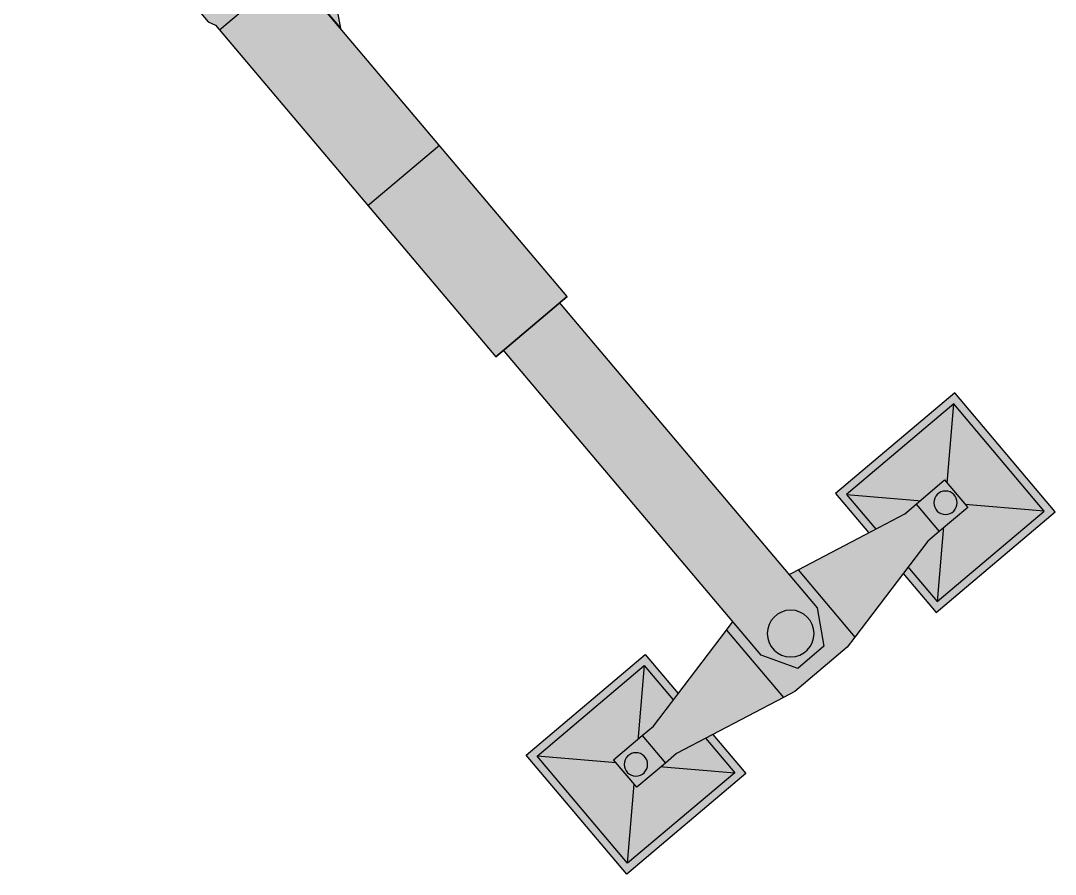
# Model space of a CAD drawing. Header units: millimetres. Extents: x 144133 to 166609, y 63848 to 108303.
# Drawn here: x 156798 to 163436, y 63848 to 69322 of the extents above; entities that cross this region are included whole.
import ezdxf

# ---------------------------------------------------------------- set-up
doc = ezdxf.new("R2010")
doc.units = ezdxf.units.MM
doc.set_wipeout_variables(frame=1)
doc.layers.add('Техника. Кран Liebherr LTM 1800', color=250, linetype='Continuous')
doc.layers.add('Техника. Кран Liebherr LTM 1800. Штриховка', color=7, linetype='Continuous', lineweight=15, true_color=0xffdd75)

# ---------------------------------------------------------------- blocks, each defined once
blk = doc.blocks.new('LTM 1800-20221126.221038')
at = {"color": 0, "linetype": 'ByBlock', "lineweight": -2, "transparency": 16777216}
blk.add_wipeout([(500, -500), (-500, -500), (-500, 500), (500, 500)], dxfattribs=at)
at = {"layer": 'Техника. Кран Liebherr LTM 1800. Штриховка', "true_color": 0xadadad, "transparency": 16777216}
h = blk.add_hatch(color=253, dxfattribs=at)
h.dxf.hatch_style = 1
h.paths.add_polyline_path([(500, 500), (500, -500), (-500, -500), (-500, 500)])
at = {"color": 0, "linetype": 'ByBlock', "lineweight": -2, "transparency": 16777216}
for p, q in [((-53, 53), (-450, 450)), ((450, 450), (53, 53)), ((-450, -450), (-53, -53)), ((53, -53), (450, -450))]:
    blk.add_line(p, q, dxfattribs=at)
for points in [[(500, 500), (500, -500), (-500, -500), (-500, 500)], [(450, -450), (-450, -450), (-450, 450), (450, 450)]]:
    blk.add_lwpolyline(points, close=True, dxfattribs=at)
blk.add_circle((0, 0), 75, dxfattribs=at)
blk = doc.blocks.new('LTM 1800-20221126.220827')
at = {"color": 0, "linetype": 'ByBlock', "lineweight": -2, "transparency": 16777216, "xscale": -1}
blk.add_blockref('LTM 1800-20221126.221038', (-1300, 0), dxfattribs=at)
at = {"color": 0, "linetype": 'ByBlock', "lineweight": -2, "transparency": 16777216}
blk.add_blockref('LTM 1800-20221126.221038', (1300, 0), dxfattribs=at)
blk.add_wipeout([(220, 300), (-220, 300), (-300, 282.3), (-1055, 115), (-1150, 115), (-1390, 115), (-1390, -115), (-1150, -115), (-1055, -115), (-300, -282.3), (-220, -300), (220, -300), (300, -282.3), (1055, -115), (1150, -115), (1390, -115), (1390, 115), (1150, 115), (1055, 115), (300, 282.3)], dxfattribs=at)
at = {"layer": 'Техника. Кран Liebherr LTM 1800. Штриховка', "true_color": 0xadadad, "transparency": 16777216}
h = blk.add_hatch(color=253, dxfattribs=at)
h.dxf.hatch_style = 1
h.paths.add_polyline_path([(300, 282.3), (220, 300), (-220, 300), (-300, 282.3), (-1055, 115), (-1150, 115), (-1390, 115), (-1390, -115), (-1150, -115), (-1055, -115), (-300, -282.3), (-220, -300), (220, -300), (300, -282.3), (1055, -115), (1150, -115), (1390, -115), (1390, 115), (1150, 115), (1055, 115)])
at = {"color": 0, "linetype": 'ByBlock', "lineweight": -2, "transparency": 16777216}
for p, q in [((-300, -282.3), (-300, 282.3)), ((300, -282.3), (300, 282.3)), ((-1150, -115), (-1150, 115)), ((1150, -115), (1150, 115))]:
    blk.add_line(p, q, dxfattribs=at)
blk.add_lwpolyline([(300, 282.3), (220, 300), (-220, 300), (-300, 282.3), (-1055, 115), (-1150, 115), (-1390, 115), (-1390, -115), (-1150, -115), (-1055, -115), (-300, -282.3), (-220, -300), (220, -300), (300, -282.3), (1055, -115), (1150, -115), (1390, -115), (1390, 115), (1150, 115), (1055, 115)], close=True, dxfattribs=at)
for centre, radius in [((-1300, 0), 75), ((0, 0), 80), ((1300, 0), 75)]:
    blk.add_circle(centre, radius, dxfattribs=at)
blk = doc.blocks.new('LTM 1800-20221126.22022')
at = {"color": 0, "linetype": 'ByBlock', "lineweight": -2, "transparency": 16777216}
blk.add_wipeout([(-2763, 235), (-16.5, 235), (200, 110), (200, -110), (-16.5, -235), (-2763, -235)], dxfattribs=at)
at = {"layer": 'Техника. Кран Liebherr LTM 1800. Штриховка', "true_color": 0xadadad, "transparency": 16777216}
h = blk.add_hatch(color=253, dxfattribs=at)
h.dxf.hatch_style = 1
h.paths.add_polyline_path([(-2763, -235), (-16.5, -235), (200, -110), (200, 110), (-16.5, 235), (-2763, 235)])
at = {"color": 0, "linetype": 'ByBlock', "lineweight": -2, "transparency": 16777216}
blk.add_lwpolyline([(-2763, -235), (-16.5, -235), (200, -110), (200, 110), (-16.5, 235), (-2763, 235)], close=True, dxfattribs=at)
blk.add_circle((0, 0), 150, dxfattribs=at)
blk = doc.blocks.new('LTM 1800-20221126.220231')
at = {"layer": 'Техника. Кран Liebherr LTM 1800. Штриховка', "transparency": 16777216}
h = blk.add_hatch(color=256, dxfattribs=at)
h.dxf.hatch_style = 1
edge = h.paths.add_edge_path()
edge.add_arc((1909.1, -368.6), 59.1, 180, 300.20959, ccw=False)
edge.add_line((1850, -368.6), (1850, -300))
edge.add_line((1850, -300), (2144.6, -300))
edge.add_line((2144.6, -300), (1938.9, -419.7))
edge = h.paths.add_edge_path(flags=16)
edge.add_arc((1909.1, -368.6), 28.7, 0, 360)
at = {"color": 0, "linetype": 'ByBlock', "lineweight": -2, "transparency": 16777216}
blk.add_lwpolyline([(1938.9, -419.7, -0.57857), (1850, -368.6), (1850, -300), (2144.6, -300), (1938.9, -419.7)], format="xyb", dxfattribs=at)
blk.add_circle((1909.1, -368.6), 28.7, dxfattribs=at)
blk.add_wipeout([(4395, -300), (1609.7, -300), (1562.5, -322), (569.4, -322), (534.4, -299.9), (0, -299.9), (0, -299.9), (-51.8, -295.4), (-102.1, -282), (-149.3, -260.2), (-192, -230.4), (-228.9, -193.8), (-259, -151.3), (-281.2, -104.3), (-295, -54.1), (-299.9, -2.4), (-295.8, 49.5), (-282.8, 99.9), (-261.3, 147.2), (-231.9, 190.2), (-195.6, 227.4), (-153.4, 257.8), (-106.5, 280.4), (-56.5, 294.6), (-4.7, 299.9), (0, 299.9), (534.4, 299.9), (569.4, 322), (1562.5, 322), (1609.7, 300), (4395, 300), (4395, -299.2), (4395, 299.2)], dxfattribs=at)
at = {"layer": 'Техника. Кран Liebherr LTM 1800. Штриховка', "transparency": 16777216}
h = blk.add_hatch(color=256, dxfattribs=at)
h.dxf.hatch_style = 1
edge = h.paths.add_edge_path()
edge.add_line((4395, 299.2), (4395, -300))
edge.add_line((4395, -300), (1609.7, -300))
edge.add_line((1609.7, -300), (1562.5, -322))
edge.add_line((1562.5, -322), (569.4, -322))
edge.add_line((569.4, -322), (534.4, -299.9))
edge.add_line((534.4, -299.9), (0, -299.9))
edge.add_arc((0, 0), 299.9, 90, 270, ccw=False)
edge.add_line((0, 299.9), (534.4, 299.9))
edge.add_line((534.4, 299.9), (569.4, 322))
edge.add_line((569.4, 322), (1562.5, 322))
edge.add_line((1562.5, 322), (1609.7, 300))
edge.add_line((1609.7, 300), (4395, 300))
edge.add_line((4395, 300), (4395, -299.2))
edge.add_line((4395, -299.2), (4395, 299.2))
at = {"color": 0, "linetype": 'ByBlock', "lineweight": -2, "transparency": 16777216}
blk.add_lwpolyline([(4395, 299.2), (4395, -300), (1609.7, -300), (1562.5, -322), (569.4, -322), (534.4, -299.9), (0, -299.9, -1), (0, 299.9), (534.4, 299.9), (569.4, 322), (1562.5, 322), (1609.7, 300), (4395, 300), (4395, -299.2)], format="xyb", close=True, dxfattribs=at)
for points in [[(450, 300), (450, -299.9)], [(1650, 300), (1650, -300)], [(3125, 300), (3125, -300)]]:
    blk.add_lwpolyline(points, dxfattribs=at)
blk.add_circle((0, 0), 179, dxfattribs=at)
blk = doc.blocks.new('*U103')
at = {"color": 0, "linetype": 'ByBlock', "lineweight": -2, "transparency": 16777216, "xscale": -1, "rotation": 220.2001638860837}
blk.add_blockref('LTM 1800-20221126.220827', (6500, -6500), dxfattribs=at)
at = {"color": 0, "linetype": 'ByBlock', "lineweight": -2, "transparency": 16777216, "xscale": -1, "rotation": 130.2001638860953}
blk.add_blockref('LTM 1800-20221126.22022', (6500, -6500), dxfattribs=at)
blk.add_blockref('LTM 1800-20221126.220231', (2000, -1175), dxfattribs=at)

msp = doc.modelspace()

# ---------------------------------------------------------------- block references
at = {"layer": 'Техника. Кран Liebherr LTM 1800', "transparency": 16777216}
msp.add_blockref('*U103', (155238.1, 71891.7), dxfattribs=at)

doc.saveas('drawing.dxf')
